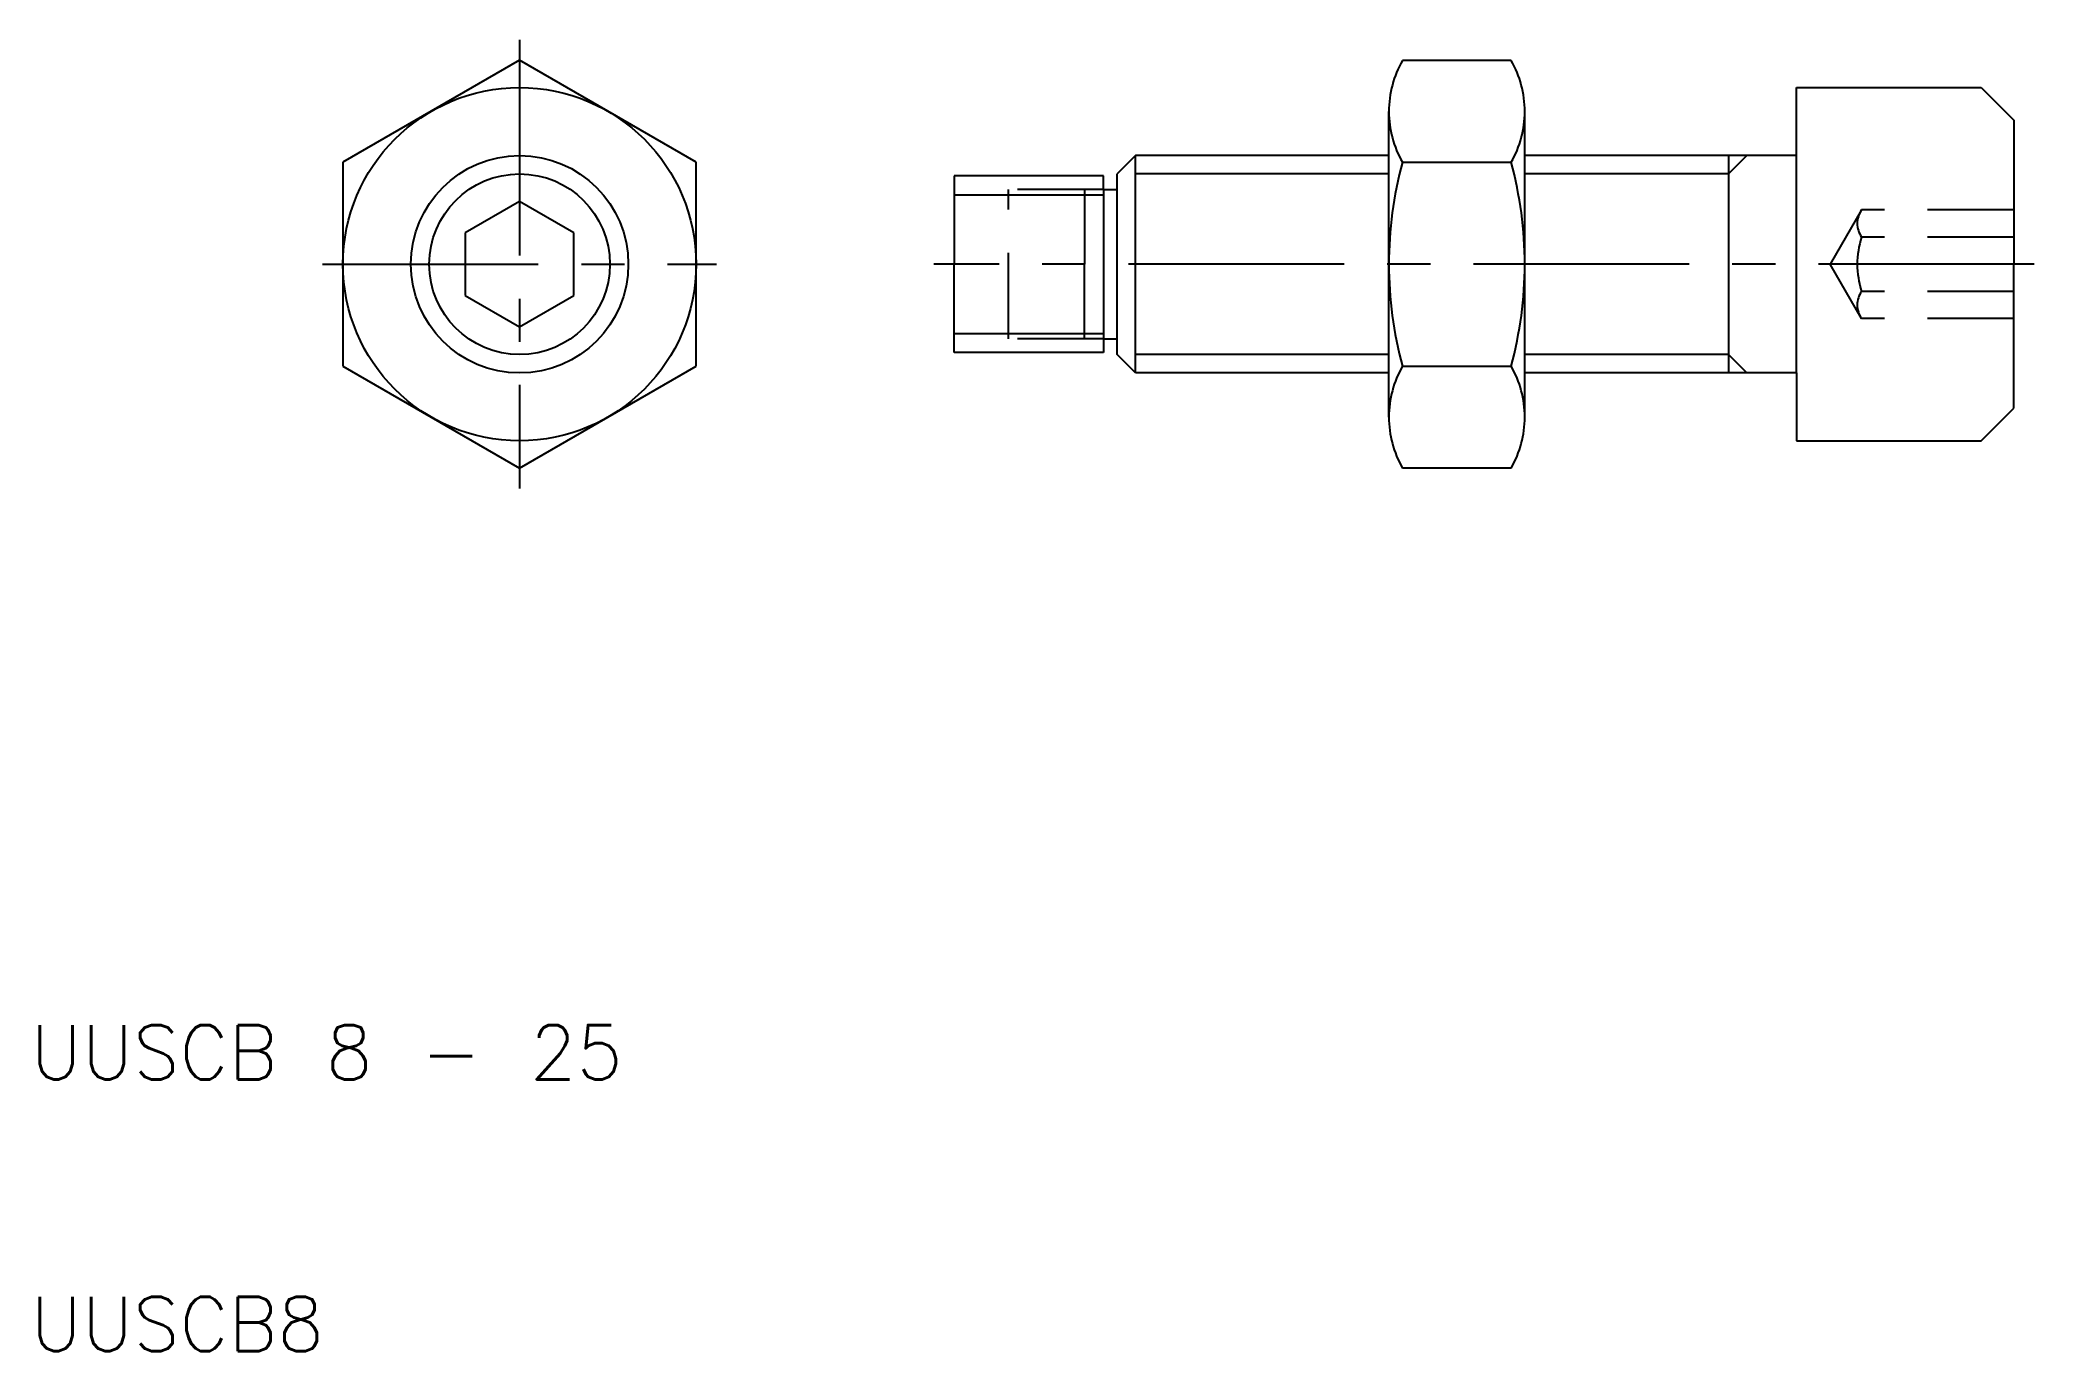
# Model space of a CAD drawing. Extents: x 10.3 to 83.8, y 10 to 58.3.
import ezdxf

# ---------------------------------------------------------------- set-up
doc = ezdxf.new("R2010")
doc.units = 0
doc.header["$LTSCALE"] = 0.25
doc.linetypes.add('CENTER', pattern=[50.8, 31.75, -6.35, 6.35, -6.35])
doc.linetypes.add('DASHED', pattern=[19.05, 12.7, -6.35])
doc.layers.get('0').update_dxf_attribs({"linetype": 'CONTINUOUS'})
doc.layers.add('CENTER', color=1, linetype='CENTER')
doc.styles.get("Standard").update_dxf_attribs({"font": 'txt.shx'})

msp = doc.modelspace()

# ---------------------------------------------------------------- linework, layer by layer
for p, q in [((28, 57.506), (21.5, 53.753)), ((34.5, 53.753), (28, 57.506)), ((64.5, 57.5), (60.5, 57.5)), ((75, 56.5), (81.8, 56.5)), ((75, 54), (75, 56.5)), ((81.8, 56.5), (83, 55.3)), ((60, 44.375), (60, 55.625)), ((65, 44.375), (65, 55.625)), ((83, 55.3), (83, 50)), ((21.5, 53.753), (21.5, 46.247)), ((34.5, 46.247), (34.5, 53.753)), ((60, 54), (50.676, 54)), ((60.5, 53.75), (64.5, 53.75)), ((75, 54), (65, 54)), ((72.5, 54), (72.5, 46)), ((75, 46), (75, 54)), ((49.5, 53.25), (44, 53.25)), ((44, 53.25), (44, 50)), ((49.5, 52.75), (49.5, 53.25)), ((44, 52.55), (49.5, 52.55)), ((49.5, 52.75), (49.5, 47.25)), ((49.5, 52.75), (50, 52.75)), ((44, 46.75), (44, 50)), ((83, 44.7), (83, 50)), ((44, 47.45), (49.5, 47.45)), ((49.5, 47.25), (49.5, 46.75)), ((49.5, 47.25), (50, 47.25)), ((21.5, 46.247), (28, 42.494)), ((28, 42.494), (34.5, 46.247)), ((49.5, 46.75), (44, 46.75)), ((60.5, 46.25), (64.5, 46.25)), ((60, 46), (50.676, 46)), ((75, 46), (65, 46)), ((75, 46), (75, 43.5)), ((81.8, 43.5), (83, 44.7)), ((75, 43.5), (81.8, 43.5)), ((64.5, 42.5), (60.5, 42.5))]:
    msp.add_line(p, q)
at = {"color": 7, "linetype": 'CONTINUOUS'}
for p, q in [((50.676, 54), (50, 53.323)), ((50.676, 46), (50.676, 54)), ((50, 46.676), (50, 53.323)), ((50.676, 46), (50, 46.676))]:
    msp.add_line(p, q, dxfattribs=at)
at = {"color": 3}
for p, q in [((72.5, 53.323), (73.177, 54)), ((60, 53.323), (50.676, 53.323)), ((72.5, 53.323), (65, 53.323)), ((60, 46.676), (50.676, 46.676)), ((72.5, 46.676), (65, 46.676)), ((72.5, 46.676), (73.177, 46))]:
    msp.add_line(p, q, dxfattribs=at)
at = {"color": 3, "linetype": 'DASHED'}
for p, q in [((46, 47.25), (46, 52.75)), ((49.5, 52.75), (46, 52.75)), ((48.8, 52.75), (48.8, 50)), ((77.4, 52), (76.245, 50)), ((83, 52), (77.4, 52)), ((83, 51), (77.4, 51)), ((48.8, 47.25), (48.8, 50)), ((77.4, 48), (76.245, 50)), ((83, 49), (77.4, 49)), ((83, 48), (77.4, 48)), ((49.5, 47.25), (46, 47.25))]:
    msp.add_line(p, q, dxfattribs=at)
msp.add_lwpolyline([(28, 52.309), (26, 51.155), (26, 48.845), (28, 47.691), (30, 48.845), (30, 51.155)], close=True, dxfattribs=at)
for radius in [6.5, 3.324]:
    msp.add_circle((28, 50), radius)
at = {"color": 3}
msp.add_circle((28, 50), 4, dxfattribs=at)
for centre, radius, start, end in [((63.766, 55.625), 3.766, 150.13717, 180), ((61.234, 55.625), 3.766, 0, 29.86283), ((63.766, 55.625), 3.766, 180, 209.86283), ((61.234, 55.625), 3.766, 330.13717, 0), ((74.312, 50), 14.312, 164.81071, 195.18929), ((50.688, 50), 14.312, 344.81071, 15.18929), ((63.766, 44.375), 3.766, 150.13717, 180), ((61.234, 44.375), 3.766, 0, 29.86283), ((63.766, 44.375), 3.766, 180, 209.86283), ((61.234, 44.375), 3.766, 330.13717, 0)]:
    msp.add_arc(centre, radius, start, end)
at = {"color": 3, "linetype": 'DASHED'}
for centre, radius, start, end in [((78.101, 51.5), 0.861, 144.51066, 215.48934), ((80.445, 50), 3.205, 161.81945, 198.18055), ((78.101, 48.5), 0.861, 144.51066, 215.48934)]:
    msp.add_arc(centre, radius, start, end, dxfattribs=at)
at = {"layer": 'CENTER', "color": 1, "linetype": 'CENTER'}
for p, q in [((28, 58.256), (28, 41.744)), ((20.75, 50), (35.25, 50)), ((83.75, 50), (43.25, 50))]:
    msp.add_line(p, q, dxfattribs=at)

# ---------------------------------------------------------------- texts
for s, p in [('UUSCB 8 - 25', (10, 20)), ('UUSCB8', (10, 10))]:
    msp.add_text(s, height=2).set_placement(p)

doc.saveas('drawing.dxf')
